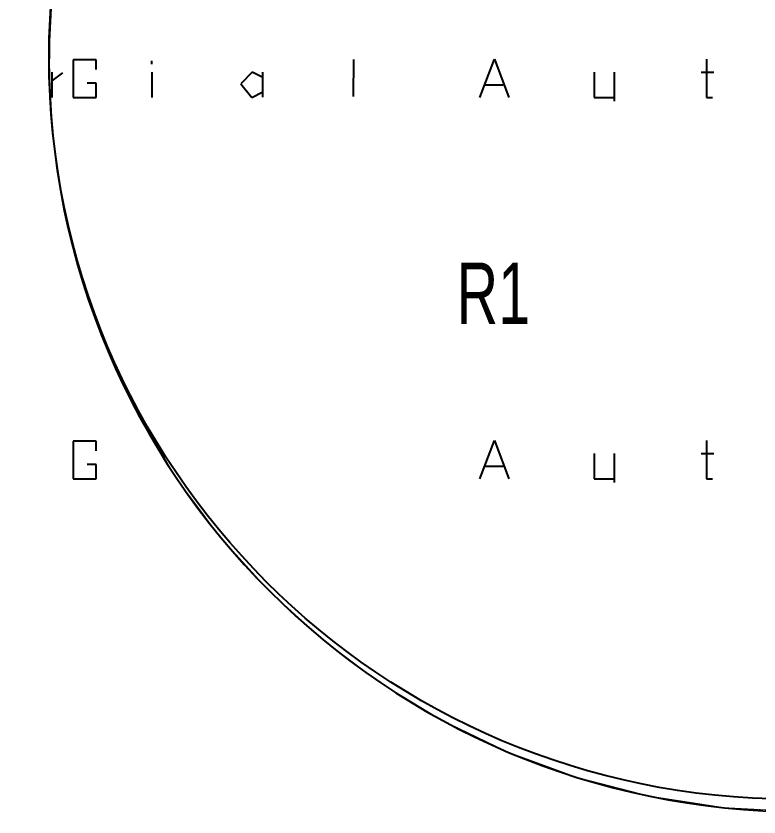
# Model space of a CAD drawing. Extents: x 0 to 595, y -1 to 841.
# Drawn here: x 305.9 to 387.9, y 88.7 to 177.1 of the extents above; entities that cross this region are included whole.
import ezdxf

# ---------------------------------------------------------------- set-up
doc = ezdxf.new("R2010")
doc.units = 0
doc.header["$MEASUREMENT"] = 0
doc.header["$XCLIPFRAME"] = 2
doc.linetypes.add('atContinuous2', pattern=[0])
for name, color, linetype in [('at_Entity', 7, 'Continuous'), ('at_Solid', 7, 'Continuous'), ('at_Text', 7, 'Continuous')]:
    doc.layers.add(name, color=color, linetype=linetype)
picture_1 = doc.add_image_def('image1.jpg', size_in_pixel=(1446, 2048))

msp = doc.modelspace()

# ---------------------------------------------------------------- linework, layer by layer
at = {"color": 28}
for p, q in [((357.091, 126.04), (358.695, 130.248)), ((358.695, 130.248), (360.298, 126.04)), ((382.124, 130.247), (382.124, 126.04)), ((369.713, 128.821), (369.713, 126.04)), ((371.916, 128.821), (371.916, 125.619)), ((381.512, 128.84), (382.934, 128.84)), ((357.679, 127.44), (359.685, 127.44)), ((369.713, 126.04), (371.916, 126.04)), ((382.124, 126.04), (382.786, 126.04))]:
    msp.add_line(p, q, dxfattribs=at)
at = {"layer": 'at_Entity', "color": 28}
for p, q in [((320.899, 171.795), (320.899, 172.168)), ((343.14, 172.308), (343.125, 168.201)), ((309.856, 170.893), (309.856, 168.117)), ((309.887, 169.961), (311.069, 170.847)), ((320.884, 170.909), (320.884, 168.117)), ((331.958, 170.893), (330.698, 169.634)), ((333.124, 170.303), (331.958, 170.893)), ((333.108, 170.909), (333.108, 168.142)), ((330.698, 169.634), (331.927, 168.117)), ((331.927, 168.117), (333.124, 168.717))]:
    msp.add_line(p, q, dxfattribs=at)
at = {"layer": 'at_Entity', "color": 7}
for points in [[(309.546, 172.37, 0.0822, 0.0822, 0), (309.98, 180.872, 0.0822, 0.0822, 0)], [(309.546, 172.37, 0.0822, 0.0822, 0), (309.98, 180.872, 0.0822, 0.0822, 0)], [(309.546, 172.37, 0.0822, 0.0822, 0), (309.98, 180.872, 0.0822, 0.0822, 0)], [(309.546, 172.37, 0.0822, 0.0822, 0), (309.98, 180.872, 0.0822, 0.0822, 0)], [(392.592, 89.302, 0.0822, 0.0822, 0), (384.08, 89.754, 0.0822, 0.0822, 0), (375.82, 91.029, 0.0822, 0.0822, 0), (367.855, 93.084, 0.0822, 0.0822, 0), (360.224, 95.879, 0.0822, 0.0822, 0), (352.969, 99.374, 0.0822, 0.0822, 0), (346.129, 103.528, 0.0822, 0.0822, 0), (339.745, 108.301, 0.0822, 0.0822, 0), (333.859, 113.651, 0.0822, 0.0822, 0), (328.51, 119.539, 0.0822, 0.0822, 0), (323.739, 125.924, 0.0822, 0.0822, 0), (319.587, 132.764, 0.0822, 0.0822, 0), (316.093, 140.021, 0.0822, 0.0822, 0), (313.3, 147.652, 0.0822, 0.0822, 0), (311.247, 155.618, 0.0822, 0.0822, 0), (309.975, 163.878, 0.0822, 0.0822, 0), (309.525, 172.391, 0.0822, 0.0822, 0)], [(392.592, 89.302, 0.0822, 0.0822, 0), (384.08, 89.754, 0.0822, 0.0822, 0), (375.82, 91.029, 0.0822, 0.0822, 0), (367.855, 93.084, 0.0822, 0.0822, 0), (360.224, 95.879, 0.0822, 0.0822, 0), (352.969, 99.374, 0.0822, 0.0822, 0), (346.129, 103.528, 0.0822, 0.0822, 0), (339.745, 108.301, 0.0822, 0.0822, 0), (333.859, 113.651, 0.0822, 0.0822, 0), (328.51, 119.539, 0.0822, 0.0822, 0), (323.739, 125.924, 0.0822, 0.0822, 0), (319.587, 132.764, 0.0822, 0.0822, 0), (316.093, 140.021, 0.0822, 0.0822, 0), (313.3, 147.652, 0.0822, 0.0822, 0), (311.247, 155.618, 0.0822, 0.0822, 0), (309.975, 163.878, 0.0822, 0.0822, 0), (309.525, 172.391, 0.0822, 0.0822, 0)], [(392.592, 89.302, 0.0822, 0.0822, 0), (384.08, 89.754, 0.0822, 0.0822, 0), (375.82, 91.029, 0.0822, 0.0822, 0), (367.855, 93.084, 0.0822, 0.0822, 0), (360.224, 95.879, 0.0822, 0.0822, 0), (352.969, 99.374, 0.0822, 0.0822, 0), (346.129, 103.528, 0.0822, 0.0822, 0), (339.745, 108.301, 0.0822, 0.0822, 0), (333.859, 113.651, 0.0822, 0.0822, 0), (328.51, 119.539, 0.0822, 0.0822, 0), (323.739, 125.924, 0.0822, 0.0822, 0), (319.587, 132.764, 0.0822, 0.0822, 0), (316.093, 140.021, 0.0822, 0.0822, 0), (313.3, 147.652, 0.0822, 0.0822, 0), (311.247, 155.618, 0.0822, 0.0822, 0), (309.975, 163.878, 0.0822, 0.0822, 0), (309.525, 172.391, 0.0822, 0.0822, 0)], [(392.592, 89.302, 0.0822, 0.0822, 0), (384.08, 89.754, 0.0822, 0.0822, 0), (375.82, 91.029, 0.0822, 0.0822, 0), (367.855, 93.084, 0.0822, 0.0822, 0), (360.224, 95.879, 0.0822, 0.0822, 0), (352.969, 99.374, 0.0822, 0.0822, 0), (346.129, 103.528, 0.0822, 0.0822, 0), (339.745, 108.301, 0.0822, 0.0822, 0), (333.859, 113.651, 0.0822, 0.0822, 0), (328.51, 119.539, 0.0822, 0.0822, 0), (323.739, 125.924, 0.0822, 0.0822, 0), (319.587, 132.764, 0.0822, 0.0822, 0), (316.093, 140.021, 0.0822, 0.0822, 0), (313.3, 147.652, 0.0822, 0.0822, 0), (311.247, 155.618, 0.0822, 0.0822, 0), (309.975, 163.878, 0.0822, 0.0822, 0), (309.525, 172.391, 0.0822, 0.0822, 0)]]:
    msp.add_lwpolyline(points, format="xyseb", dxfattribs=at)
at = {"layer": 'at_Entity', "color": 7, "linetype": 'atContinuous2'}
msp.add_circle((391.384, 172.548), 81.838, dxfattribs=at)
for centre, radius, start, end in [((392.55, 172.43), 83.004, 89.95615, 180.0415), ((392.678, 172.446), 83.144, 180.03795, 269.94078)]:
    msp.add_arc(centre, radius, start, end, dxfattribs=at)
at = {"layer": 'at_Solid', "color": 28}
for p, q in [((357.091, 168.117), (358.695, 172.325)), ((358.695, 172.325), (360.298, 168.117)), ((382.124, 172.324), (382.124, 168.117)), ((369.713, 170.898), (369.713, 168.117)), ((371.916, 170.898), (371.916, 167.696)), ((381.512, 170.917), (382.934, 170.917)), ((357.679, 169.517), (359.685, 169.517)), ((369.713, 168.117), (371.916, 168.117)), ((382.124, 168.117), (382.786, 168.117)), ((314.757, 130.185), (312.217, 130.185)), ((312.217, 130.185), (312.217, 126.04)), ((314.729, 129.12), (314.757, 130.185)), ((314.757, 127.618), (313.746, 127.618)), ((314.729, 126.04), (314.757, 127.618)), ((312.217, 126.04), (314.729, 126.04))]:
    msp.add_line(p, q, dxfattribs=at)
at = {"layer": 'at_Text', "color": 28}
for p, q in [((314.757, 172.262), (312.217, 172.262)), ((312.217, 172.262), (312.217, 168.117)), ((314.729, 171.197), (314.757, 172.262)), ((314.757, 169.695), (313.746, 169.695)), ((314.729, 168.117), (314.757, 169.695)), ((312.217, 168.117), (314.729, 168.117))]:
    msp.add_line(p, q, dxfattribs=at)

# ---------------------------------------------------------------- texts
at = {"layer": 'at_Text', "color": 7, "width": 0.7}
msp.add_text('R1', height=6.7776, rotation=0.00055, dxfattribs=at).set_placement((354.532, 143.12))

# ---------------------------------------------------------------- pictures from other files: only their frames are drawn
image = msp.add_image(picture_1, insert=(0, 0.007), size_in_units=(594.459, 841.545))
image.set_boundary_path([(0.0258, 2047.9834), (1446.026, 2047.9834), (1446.026, -0.0166), (0.0258, -0.0166), (0.0258, 2047.9834)])

doc.saveas('drawing.dxf')
